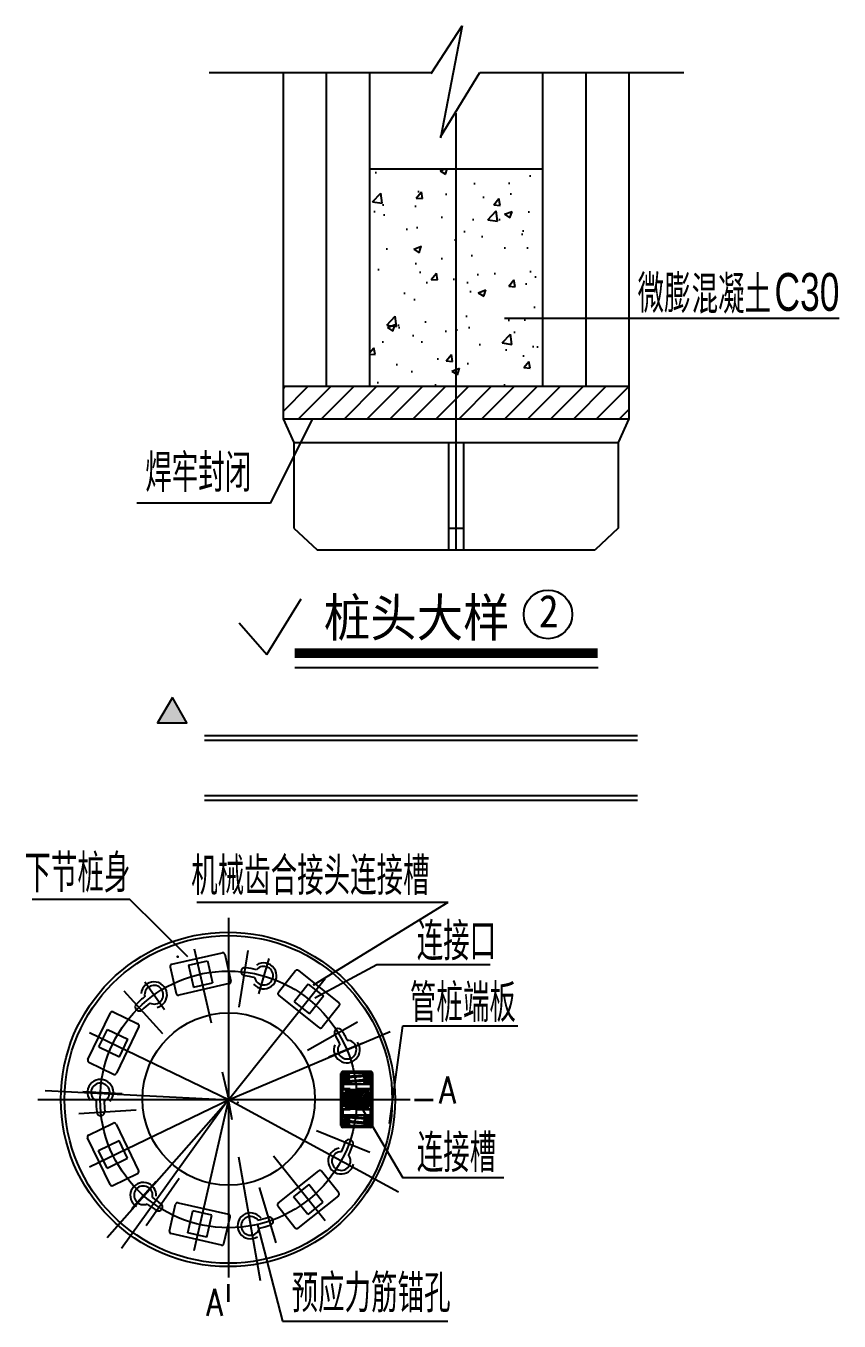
# Model space of a CAD drawing. Extents: x -695511 to 885008, y -751583 to -95266.
# Drawn here: x -589318 to -581796, y -263143 to -251169 of the extents above; entities that cross this region are included whole.
import ezdxf

# ---------------------------------------------------------------- set-up
doc = ezdxf.new("R2010")
doc.units = 0
doc.header["$LTSCALE"] = 1000
doc.header["$MEASUREMENT"] = 0
for name, pattern in [('DASHED', [3.75, 2.5, -1.25]), ('DASHED2', [0.375, 0.25, -0.125]), ('DOTE', [2.42, 2, -0.2, 0.02, -0.2])]:
    doc.linetypes.add(name, pattern=pattern)
for name, color, linetype in [('13', 13, 'Continuous'), ('LAYER1', 7, 'Continuous'), ('Layer2', 4, 'Continuous'), ('LAYER3', 6, 'Continuous'), ('LAYER4', 6, 'Continuous'), ('LAYER5', 7, 'Continuous'), ('STEEL', 6, 'Continuous')]:
    doc.layers.add(name, color=color, linetype=linetype)
doc.styles.add('HZ', font='simplex.shx', dxfattribs={"width": 0.8, "bigfont": '1hztxt.shx'})
doc.styles.add('HZDX', font='gs_txt.shx', dxfattribs={"width": 0.8, "height": 800, "bigfont": 'hztxt.shx'})
doc.styles.add('宋体', font='simsun.ttc')
pattern_1 = [(45, (-591723.2645, -269922.2876), (3.1819725, -3.1819725), [])]
pattern_2 = [(135, (-580821.3624, -269922.2876), (-3.1819725, -3.1819725), [])]
pattern_3 = [(135, (-580761.3625, -269922.2876), (-3.1819725, -3.1819725), [])]
pattern_4 = [(315, (-591723.2645, -252264.369), (3.1819725, 3.1819725), [])]
pattern_5 = [(225, (-580821.3624, -252264.369), (-3.1819725, 3.1819725), [])]
pattern_6 = [(225, (-580761.3625, -252264.369), (-3.1819725, 3.1819725), [])]
pattern_7 = [(50, (-624811.96, -262661), (717.258, -62.752), [75, -824.998]), (355, (-624811.96, -262661), (-138.751, 752.19), [60, -659.998]), (100.4514, (-624752.2, -262666.2), (578.508, 689.438), [63.74, -701.14]), (46.1842, (-624812, -262461), (1067.238, -165.519), [112.5, -1237.497]), (96.6356, (-624723, -262474.8), (934.66, 974.115), [95.61, -1051.71]), (351.1842, (-624812, -262461), (934.66, 974.116), [90, -989.998]), (21, (-624711.96, -262511), (596.9055, -402.618), [75, -824.998]), (326, (-624711.96, -262511), (243.315, 725.148), [60, -659.998]), (71.4514, (-624662.2, -262544.54), (840.22, 322.53), [63.74, -701.14]), (37.5, (-624811.96, -262661), (12.1598, 332.893), [0, -651.9984, 0, -669.9983, 0, -662.4983]), (7.5, (-624811.96, -262661), (263.069, 394.4107), [0, -381.999, 0, -636.9984, 0, -252.4994]), (327.5, (-625034.96, -262661), (533.8211, -22.5548), [0, -249.9994, 0, -779.998, 0, -1034.9974]), (317.5, (-625134.96, -262661), (583.1847, 100.1047), [0, -324.999, 0, -517.9987, 0, -734.998])]

msp = doc.modelspace()

# ---------------------------------------------------------------- hatches: boundary and pattern name
h = msp.add_hatch()
h.set_pattern_fill('AR-CONC', color=256, scale=99.999748, angle=360, style=0)
h.set_pattern_definition(pattern_7)
h.paths.add_polyline_path([(-585339.6, -252490.4), (-586139.6, -252490.4), (-586139.6, -254500.6), (-585339.6, -254500.6)])
h = msp.add_hatch()
h.set_pattern_fill('AR-CONC', color=256, scale=99.999748, angle=360, style=0)
h.set_pattern_definition(pattern_7)
h.paths.add_polyline_path([(-584539.6, -252490.4), (-585339.6, -252490.4), (-585339.6, -254500.6), (-584539.6, -254500.6)])
h = msp.add_hatch()
h.set_pattern_fill('ANSI31', color=256, scale=1199.99697, angle=360, style=0)
h.set_pattern_definition([(45, (-623717.69, -262660.99), (-106.06575, 106.06575), [])])
h.paths.add_polyline_path([(-583739.6, -254500.6), (-585339.6, -254500.6), (-585339.6, -254802), (-583739.6, -254802)])
h.paths.add_polyline_path([(-585339.6, -254802), (-585339.6, -254500.6), (-586939.6, -254500.6), (-586939.6, -254802)])
msp.add_hatch(color=6).paths.add_polyline_path([(-587963.5, -257378.1), (-588101.3, -257613.3), (-587830.8, -257613.3)])
at = {"layer": 'Layer2'}
h = msp.add_hatch(color=256, dxfattribs=at)
h.paths.add_polyline_path([(-586403.6, -261108.6), (-586403.6, -261093.3), (-586407.4, -261093.3, 0.1407333)])
h.paths.add_polyline_path([(-586407.4, -261093.3), (-586403.6, -261093.3), (-586403.6, -261079.8, 0.1253312)])
h = msp.add_hatch(color=256, dxfattribs=at)
h.paths.add_polyline_path([(-586403.6, -261093.3), (-586403.6, -261082.7), (-586381.2, -261082.7), (-586369.8, -261073.1), (-586369.8, -261093.3)])
h.paths.add_polyline_path([(-586403.6, -261105.2), (-586403.6, -261093.3), (-586369.8, -261093.3), (-586369.8, -261114.8), (-586381.2, -261105.2)])
h = msp.add_hatch(color=256, dxfattribs=at)
h.paths.add_polyline_path([(-586111.1, -261093.3), (-586111.1, -261082.7), (-586133.4, -261082.7), (-586144.8, -261073.1), (-586144.8, -261093.3)])
h.paths.add_polyline_path([(-586144.8, -261093.3), (-586144.8, -261114.8), (-586133.4, -261105.2), (-586111.1, -261105.2), (-586111.1, -261093.3)])
h = msp.add_hatch(color=256, dxfattribs=at)
h.paths.add_polyline_path([(-586107.2, -261093.3), (-586111.1, -261093.3), (-586111.1, -261108.6, 0.1407333)])
h.paths.add_polyline_path([(-586111.1, -261079.8), (-586111.1, -261093.3), (-586107.2, -261093.3, 0.1253312)])
at = {"layer": 'LAYER5'}
h = msp.add_hatch(dxfattribs=at)
h.set_pattern_fill('ANSI31', color=1, scale=149.999621, angle=360, style=0)
h.set_pattern_definition([(45, (-592073.934, -255376.361), (-10.606575, 10.606575), [])])
h.paths.add_polyline_path([(-586111.1, -260853.3, 0.4142136), (-586129.8, -260834.6), (-586285.9, -260834.6, -0.0032329), (-586282.6, -260849.6), (-586144.8, -260849.6, -0.4142136), (-586126.1, -260868.3), (-586126.1, -261025.8), (-586126.1, -261082.7), (-586111.1, -261082.7)])
h.paths.add_polyline_path([(-586384.8, -260834.6, 0.4142136), (-586403.6, -260853.3), (-586403.6, -261082.7), (-586388.6, -261082.7), (-586388.6, -261025.8), (-586388.6, -260868.3, -0.4142136), (-586369.8, -260849.6), (-586282.6, -260849.6, 0.0032329), (-586285.9, -260834.6)])
h.paths.add_polyline_path([(-586403.6, -261333.3, 0.4142136), (-586384.8, -261352.1), (-586285.9, -261352.1, 0.0032329), (-586282.6, -261337.1), (-586369.8, -261337.1, -0.4142136), (-586388.6, -261318.3), (-586388.6, -261105.2), (-586403.6, -261105.2)])
h.paths.add_polyline_path([(-586129.8, -261352.1, 0.4142136), (-586111.1, -261333.3), (-586111.1, -261105.2), (-586126.1, -261105.2), (-586126.1, -261160.8), (-586126.1, -261318.3, -0.4142136), (-586144.8, -261337.1), (-586282.6, -261337.1, -0.0032329), (-586285.9, -261352.1)])
h = msp.add_hatch(dxfattribs=at)
h.set_pattern_fill('ANSI31', color=1, scale=44.999886, angle=270, style=0)
h.set_pattern_definition(pattern_5)
h.paths.add_polyline_path([(-586384.1, -260894.9, -0.4142136), (-586369.8, -260880.7), (-586369.8, -260894.9)])
h.paths.add_polyline_path([(-586369.8, -260894.9), (-586369.8, -260909.2, -0.4142136), (-586384.1, -260894.9)])
h.paths.add_polyline_path([(-586369.8, -260894.9), (-586369.8, -260880.7), (-586367.4, -260880.9, -0.3647821), (-586355.6, -260894.9)])
h.paths.add_polyline_path([(-586355.6, -260894.9, -0.4142136), (-586369.8, -260909.2), (-586369.8, -260894.9)])
h = msp.add_hatch(dxfattribs=at)
h.set_pattern_fill('ANSI31', color=1, scale=44.999886, angle=360, style=0)
h.set_pattern_definition([(45, (-591671.0273, -251894.3416), (-3.1819725, 3.1819725), [])])
h.paths.add_polyline_path([(-586355.8, -260849.6), (-586369.8, -260849.6, 0.2102375), (-586383.6, -260855.7, 0.9698621)])
h = msp.add_hatch(dxfattribs=at)
h.set_pattern_fill('ANSI31', color=1, scale=44.999886, angle=270, style=0)
h.set_pattern_definition(pattern_4)
h.paths.add_polyline_path([(-586325.6, -260866.3, 0.4142136), (-586339.8, -260852.1), (-586339.8, -260866.3)])
h.paths.add_polyline_path([(-586339.8, -260866.3), (-586339.8, -260880.6, 0.4142136), (-586325.6, -260866.3)])
h.paths.add_polyline_path([(-586339.8, -260866.3), (-586339.8, -260852.1), (-586342.2, -260852.3, 0.3647821), (-586354.1, -260866.3)])
h.paths.add_polyline_path([(-586354.1, -260866.3, 0.4142136), (-586339.8, -260880.6), (-586339.8, -260866.3)])
h = msp.add_hatch(dxfattribs=at)
h.set_pattern_fill('ANSI31', color=1, scale=44.999886, angle=270, style=0)
h.set_pattern_definition(pattern_4)
h.paths.add_polyline_path([(-586325.6, -260909.1, 0.4142136), (-586339.8, -260894.8), (-586339.8, -260909.1)])
h.paths.add_polyline_path([(-586339.8, -260909.1), (-586339.8, -260923.3, 0.4142136), (-586325.6, -260909.1)])
h.paths.add_polyline_path([(-586339.8, -260909.1), (-586339.8, -260894.8), (-586342.2, -260895, 0.3647821), (-586354.1, -260909.1)])
h.paths.add_polyline_path([(-586354.1, -260909.1, 0.4142136), (-586339.8, -260923.3), (-586339.8, -260909.1)])
h = msp.add_hatch(dxfattribs=at)
h.set_pattern_fill('ANSI31', color=1, scale=44.999886, angle=270, style=0)
h.set_pattern_definition([(315, (-591671.0273, -251894.3416), (3.1819725, 3.1819725), [])])
h.paths.add_polyline_path([(-586160.8, -260849.6), (-586188.8, -260849.6, 1.2039017)])
h = msp.add_hatch(dxfattribs=at)
h.set_pattern_fill('ANSI31', color=1, scale=44.999886, angle=270, style=0)
h.set_pattern_definition(pattern_4)
h.paths.add_polyline_path([(-586160.6, -260894.9, 0.4142136), (-586174.8, -260880.7), (-586174.8, -260894.9)])
h.paths.add_polyline_path([(-586174.8, -260894.9), (-586174.8, -260909.2, 0.4142136), (-586160.6, -260894.9)])
h.paths.add_polyline_path([(-586174.8, -260894.9), (-586174.8, -260880.7), (-586177.2, -260880.9, 0.3647821), (-586189.1, -260894.9)])
h.paths.add_polyline_path([(-586189.1, -260894.9, 0.4142136), (-586174.8, -260909.2), (-586174.8, -260894.9)])
h = msp.add_hatch(dxfattribs=at)
h.set_pattern_fill('ANSI31', color=1, scale=44.999886, angle=270, style=0)
h.set_pattern_definition(pattern_6)
h.paths.add_polyline_path([(-586159.1, -260866.3, -0.4142136), (-586144.8, -260852.1), (-586144.8, -260866.3)])
h.paths.add_polyline_path([(-586144.8, -260866.3), (-586144.8, -260880.6, -0.4142136), (-586159.1, -260866.3)])
h.paths.add_polyline_path([(-586144.8, -260866.3), (-586144.8, -260852.1), (-586142.4, -260852.3, -0.3647821), (-586130.6, -260866.3)])
h.paths.add_polyline_path([(-586130.6, -260866.3, -0.4142136), (-586144.8, -260880.6), (-586144.8, -260866.3)])
h = msp.add_hatch(dxfattribs=at)
h.set_pattern_fill('ANSI31', color=1, scale=44.999886, angle=270, style=0)
h.set_pattern_definition(pattern_6)
h.paths.add_polyline_path([(-586159.1, -260909.1, -0.4142136), (-586144.8, -260894.8), (-586144.8, -260909.1)])
h.paths.add_polyline_path([(-586144.8, -260909.1), (-586144.8, -260923.3, -0.4142136), (-586159.1, -260909.1)])
h.paths.add_polyline_path([(-586144.8, -260909.1), (-586144.8, -260894.8), (-586142.4, -260895, -0.3647821), (-586130.6, -260909.1)])
h.paths.add_polyline_path([(-586130.6, -260909.1, -0.4142136), (-586144.8, -260923.3), (-586144.8, -260909.1)])
h = msp.add_hatch(dxfattribs=at)
h.set_pattern_fill('ANSI31', color=1, scale=44.999886, angle=270, style=0)
h.set_pattern_definition(pattern_5)
h.paths.add_polyline_path([(-586384.1, -260937.7, -0.4142136), (-586369.8, -260923.4), (-586369.8, -260937.7)])
h.paths.add_polyline_path([(-586369.8, -260937.7), (-586369.8, -260951.9, -0.4142136), (-586384.1, -260937.7)])
h.paths.add_polyline_path([(-586369.8, -260937.7), (-586369.8, -260923.4), (-586367.4, -260923.7, -0.3647821), (-586355.6, -260937.7)])
h.paths.add_polyline_path([(-586355.6, -260937.7, -0.4142136), (-586369.8, -260951.9), (-586369.8, -260937.7)])
h = msp.add_hatch(dxfattribs=at)
h.set_pattern_fill('ANSI31', color=1, scale=149.999621, angle=270, style=0)
h.set_pattern_definition([(315, (-592073.934, -255376.361), (10.606575, 10.606575), [])])
h.paths.add_polyline_path([(-586257.3, -261003.3), (-586362.3, -261003.3), (-586362.3, -261093.3), (-586257.3, -261093.3)])
h.paths.add_polyline_path([(-586152.3, -261093.3), (-586152.3, -261003.3), (-586257.3, -261003.3), (-586257.3, -261093.3)])
h.paths.add_polyline_path([(-586152.3, -261183.3), (-586152.3, -261093.3), (-586257.3, -261093.3), (-586257.3, -261183.3)])
h.paths.add_polyline_path([(-586257.3, -261183.3), (-586257.3, -261093.3), (-586362.3, -261093.3), (-586362.3, -261183.3)])
h = msp.add_hatch(dxfattribs=at)
h.set_pattern_fill('ANSI31', color=1, scale=44.999886, angle=270, style=0)
h.set_pattern_definition(pattern_4)
h.paths.add_polyline_path([(-586325.6, -260951.9, 0.405378), (-586339.3, -260937.6), (-586339.8, -260937.6), (-586339.8, -260951.9)])
h.paths.add_polyline_path([(-586339.8, -260951.9), (-586339.8, -260937.7, 0.4142136), (-586354.1, -260951.9)])
h = msp.add_hatch(dxfattribs=at)
h.set_pattern_fill('ANSI31', color=1, scale=44.999886, angle=270, style=0)
h.set_pattern_definition(pattern_4)
h.paths.add_polyline_path([(-586160.6, -260937.7, 0.4142136), (-586174.8, -260923.4), (-586174.8, -260937.7)])
h.paths.add_polyline_path([(-586174.8, -260937.7), (-586174.8, -260951.9, 0.4142136), (-586160.6, -260937.7)])
h.paths.add_polyline_path([(-586174.8, -260937.7), (-586174.8, -260923.4), (-586177.2, -260923.7, 0.3647821), (-586189.1, -260937.7)])
h.paths.add_polyline_path([(-586189.1, -260937.7, 0.4142136), (-586174.8, -260951.9), (-586174.8, -260937.7)])
h = msp.add_hatch(dxfattribs=at)
h.set_pattern_fill('ANSI31', color=1, scale=44.999886, angle=270, style=0)
h.set_pattern_definition(pattern_6)
h.paths.add_polyline_path([(-586159.1, -260951.9, -0.405378), (-586145.4, -260937.6), (-586144.8, -260937.6), (-586144.8, -260951.9)])
h.paths.add_polyline_path([(-586144.8, -260951.9), (-586144.8, -260937.7, -0.4142136), (-586130.6, -260951.9)])
h = msp.add_hatch(dxfattribs=at)
h.set_pattern_fill('ANSI31', color=1, scale=74.999811, angle=270, style=0)
h.set_pattern_definition([(225, (-580440.693, -255376.361), (-5.3032875, 5.3032875), [])])
h.paths.add_polyline_path([(-586388.6, -261082.7), (-586381.2, -261082.7), (-586369.8, -261073.1), (-586369.8, -261033.3), (-586388.6, -261033.3)])
h.paths.add_polyline_path([(-586369.8, -261114.8), (-586381.2, -261105.2), (-586388.6, -261105.2), (-586388.6, -261153.3), (-586369.8, -261153.3)])
h = msp.add_hatch(dxfattribs=at)
h.set_pattern_fill('ANSI31', color=1, scale=74.999811, angle=270, style=0)
h.set_pattern_definition([(315, (-592073.934, -255376.361), (5.3032875, 5.3032875), [])])
h.paths.add_polyline_path([(-586126.1, -261033.3), (-586144.8, -261033.3), (-586144.8, -261073.1), (-586133.4, -261082.7), (-586126.1, -261082.7)])
h.paths.add_polyline_path([(-586144.8, -261153.3), (-586126.1, -261153.3), (-586126.1, -261105.2), (-586133.4, -261105.2), (-586144.8, -261114.8)])
h = msp.add_hatch(dxfattribs=at)
h.set_pattern_fill('ANSI31', color=1, scale=44.999886, angle=270, style=0)
h.set_pattern_definition(pattern_2)
h.paths.add_polyline_path([(-586384.1, -261249, 0.4142136), (-586369.8, -261263.2), (-586369.8, -261249)])
h.paths.add_polyline_path([(-586369.8, -261249), (-586369.8, -261234.7, 0.4142136), (-586384.1, -261249)])
h.paths.add_polyline_path([(-586369.8, -261249), (-586369.8, -261263.2), (-586367.4, -261263, 0.3647821), (-586355.6, -261249)])
h.paths.add_polyline_path([(-586355.6, -261249, 0.4142136), (-586369.8, -261234.7), (-586369.8, -261249)])
h = msp.add_hatch(dxfattribs=at)
h.set_pattern_fill('ANSI31', color=1, scale=44.999886, angle=270, style=0)
h.set_pattern_definition(pattern_1)
h.paths.add_polyline_path([(-586325.6, -261234.7, -0.405378), (-586339.3, -261249.1), (-586339.8, -261249), (-586339.8, -261234.7)])
h.paths.add_polyline_path([(-586339.8, -261234.7), (-586339.8, -261249, -0.4142136), (-586354.1, -261234.7)])
h = msp.add_hatch(dxfattribs=at)
h.set_pattern_fill('ANSI31', color=1, scale=44.999886, angle=270, style=0)
h.set_pattern_definition(pattern_1)
h.paths.add_polyline_path([(-586325.6, -261277.6, -0.4142136), (-586339.8, -261291.8), (-586339.8, -261277.6)])
h.paths.add_polyline_path([(-586339.8, -261277.6), (-586339.8, -261263.3, -0.4142136), (-586325.6, -261277.6)])
h.paths.add_polyline_path([(-586339.8, -261277.6), (-586339.8, -261291.8), (-586342.2, -261291.6, -0.3647821), (-586354.1, -261277.6)])
h.paths.add_polyline_path([(-586354.1, -261277.6, -0.4142136), (-586339.8, -261263.3), (-586339.8, -261277.6)])
h = msp.add_hatch(dxfattribs=at)
h.set_pattern_fill('ANSI31', color=1, scale=44.999886, angle=270, style=0)
h.set_pattern_definition(pattern_1)
h.paths.add_polyline_path([(-586160.6, -261249, -0.4142136), (-586174.8, -261263.2), (-586174.8, -261249)])
h.paths.add_polyline_path([(-586174.8, -261249), (-586174.8, -261234.7, -0.4142136), (-586160.6, -261249)])
h.paths.add_polyline_path([(-586174.8, -261249), (-586174.8, -261263.2), (-586177.2, -261263, -0.3647821), (-586189.1, -261249)])
h.paths.add_polyline_path([(-586189.1, -261249, -0.4142136), (-586174.8, -261234.7), (-586174.8, -261249)])
h = msp.add_hatch(dxfattribs=at)
h.set_pattern_fill('ANSI31', color=1, scale=44.999886, angle=270, style=0)
h.set_pattern_definition(pattern_3)
h.paths.add_polyline_path([(-586159.1, -261234.7, 0.405378), (-586145.4, -261249.1), (-586144.8, -261249), (-586144.8, -261234.7)])
h.paths.add_polyline_path([(-586144.8, -261234.7), (-586144.8, -261249, 0.4142136), (-586130.6, -261234.7)])
h = msp.add_hatch(dxfattribs=at)
h.set_pattern_fill('ANSI31', color=1, scale=44.999886, angle=270, style=0)
h.set_pattern_definition(pattern_3)
h.paths.add_polyline_path([(-586159.1, -261277.6, 0.4142136), (-586144.8, -261291.8), (-586144.8, -261277.6)])
h.paths.add_polyline_path([(-586144.8, -261277.6), (-586144.8, -261263.3, 0.4142136), (-586159.1, -261277.6)])
h.paths.add_polyline_path([(-586144.8, -261277.6), (-586144.8, -261291.8), (-586142.4, -261291.6, 0.3647821), (-586130.6, -261277.6)])
h.paths.add_polyline_path([(-586130.6, -261277.6, 0.4142136), (-586144.8, -261263.3), (-586144.8, -261277.6)])
h = msp.add_hatch(dxfattribs=at)
h.set_pattern_fill('ANSI31', color=1, scale=44.999886, angle=270, style=0)
h.set_pattern_definition(pattern_2)
h.paths.add_polyline_path([(-586384.1, -261291.7, 0.4142136), (-586369.8, -261306), (-586369.8, -261291.7)])
h.paths.add_polyline_path([(-586369.8, -261291.7), (-586369.8, -261277.5, 0.4142136), (-586384.1, -261291.7)])
h.paths.add_polyline_path([(-586369.8, -261291.7), (-586369.8, -261306), (-586367.4, -261305.8, 0.3647821), (-586355.6, -261291.7)])
h.paths.add_polyline_path([(-586355.6, -261291.7, 0.4142136), (-586369.8, -261277.5), (-586369.8, -261291.7)])
h = msp.add_hatch(dxfattribs=at)
h.set_pattern_fill('ANSI31', color=1, scale=44.999886, angle=360, style=0)
h.set_pattern_definition([(315, (-591671.0273, -270292.315), (-3.1819725, -3.1819725), [])])
h.paths.add_polyline_path([(-586355.8, -261337.1), (-586369.8, -261337.1, -0.2102375), (-586383.6, -261331, -0.9698621)])
h = msp.add_hatch(dxfattribs=at)
h.set_pattern_fill('ANSI31', color=1, scale=44.999886, angle=270, style=0)
h.set_pattern_definition(pattern_1)
h.paths.add_polyline_path([(-586325.6, -261320.3, -0.4142136), (-586339.8, -261334.6), (-586339.8, -261320.3)])
h.paths.add_polyline_path([(-586339.8, -261320.3), (-586339.8, -261306.1, -0.4142136), (-586325.6, -261320.3)])
h.paths.add_polyline_path([(-586339.8, -261320.3), (-586339.8, -261334.6), (-586342.2, -261334.4, -0.3647821), (-586354.1, -261320.3)])
h.paths.add_polyline_path([(-586354.1, -261320.3, -0.4142136), (-586339.8, -261306.1), (-586339.8, -261320.3)])
h = msp.add_hatch(dxfattribs=at)
h.set_pattern_fill('ANSI31', color=1, scale=44.999886, angle=270, style=0)
h.set_pattern_definition(pattern_1)
h.paths.add_polyline_path([(-586160.6, -261291.7, -0.4142136), (-586174.8, -261306), (-586174.8, -261291.7)])
h.paths.add_polyline_path([(-586174.8, -261291.7), (-586174.8, -261277.5, -0.4142136), (-586160.6, -261291.7)])
h.paths.add_polyline_path([(-586174.8, -261291.7), (-586174.8, -261306), (-586177.2, -261305.8, -0.3647821), (-586189.1, -261291.7)])
h.paths.add_polyline_path([(-586189.1, -261291.7, -0.4142136), (-586174.8, -261277.5), (-586174.8, -261291.7)])
h = msp.add_hatch(dxfattribs=at)
h.set_pattern_fill('ANSI31', color=1, scale=44.999886, angle=270, style=0)
h.set_pattern_definition([(45, (-591671.0273, -270292.315), (3.1819725, -3.1819725), [])])
h.paths.add_polyline_path([(-586160.8, -261337.1), (-586188.8, -261337.1, -1.2039017)])
h = msp.add_hatch(dxfattribs=at)
h.set_pattern_fill('ANSI31', color=1, scale=44.999886, angle=270, style=0)
h.set_pattern_definition(pattern_3)
h.paths.add_polyline_path([(-586159.1, -261320.3, 0.4142136), (-586144.8, -261334.6), (-586144.8, -261320.3)])
h.paths.add_polyline_path([(-586144.8, -261320.3), (-586144.8, -261306.1, 0.4142136), (-586159.1, -261320.3)])
h.paths.add_polyline_path([(-586144.8, -261320.3), (-586144.8, -261334.6), (-586142.4, -261334.4, 0.3647821), (-586130.6, -261320.3)])
h.paths.add_polyline_path([(-586130.6, -261320.3, 0.4142136), (-586144.8, -261306.1), (-586144.8, -261320.3)])

# ---------------------------------------------------------------- linework, layer by layer
for p, q in [((-585569.1, -251610.3), (-585283.5, -251169.1)), ((-585283.5, -251169.1), (-585482.1, -252205.8)), ((-587623, -251599), (-585569.1, -251599)), ((-586939.6, -251599), (-586939.6, -254500.6)), ((-586139.6, -251599), (-586139.6, -254500.6)), ((-585482.1, -252194.6), (-585118, -251599)), ((-585118, -251599), (-583230.9, -251599)), ((-584539.6, -251599), (-584539.6, -254500.6)), ((-583739.6, -251599), (-583739.6, -254500.6)), ((-586139.6, -252490.4), (-584539.6, -252490.4)), ((-586939.6, -254500.6), (-583739.6, -254500.6)), ((-586939.6, -254500.6), (-586939.6, -254802)), ((-583739.6, -254500.6), (-583739.6, -254802)), ((-586939.6, -254802), (-583739.6, -254802)), ((-586939.6, -254802), (-586839.1, -255019.3)), ((-583739.6, -254802), (-583840.1, -255019.3)), ((-586839.1, -255019.3), (-586839.1, -255813.7)), ((-586839.1, -255019.3), (-583840.1, -255019.3)), ((-585409.6, -255019.3), (-585409.6, -256012.8)), ((-585269.6, -255019.3), (-585269.6, -256012.8)), ((-583840.1, -255019.3), (-583840.1, -255813.7)), ((-586839.1, -255813.7), (-586625.2, -256012.8)), ((-585409.6, -255813.7), (-585269.6, -255813.7)), ((-583840.1, -255813.7), (-584054, -256012.8)), ((-586625.2, -256012.8), (-584054, -256012.8)), ((-586830.5, -257101.2), (-584023.3, -257101.2))]:
    msp.add_line(p, q)
at = {"color": 6, "linetype": 'Continuous'}
for p, q in [((-586539.6, -251599), (-586539.6, -254500.6)), ((-584139.6, -251599), (-584139.6, -254500.6))]:
    msp.add_line(p, q, dxfattribs=at)
at = {"color": 2}
for p, q in [((-587666.2, -257729.1), (-583660.9, -257729.1)), ((-587666.2, -257772.1), (-583660.9, -257772.1)), ((-587666.2, -258284.3), (-583660.9, -258284.3)), ((-587666.2, -258327.3), (-583660.9, -258327.3))]:
    msp.add_line(p, q, dxfattribs=at)
at = {"color": 1, "linetype": 'DOTE', "ltscale": 5}
for p, q in [((-587072.5, -259789.9), (-587165.9, -260118)), ((-588217.8, -260007.5), (-588035, -260263.2)), ((-586201.2, -260572.7), (-586514.9, -260704)), ((-588790.1, -261020.6), (-588428.4, -261039.7)), ((-588339.7, -262101.8), (-588114.7, -261848.2))]:
    msp.add_line(p, q, dxfattribs=at)
for points, const_width in [([(-586830.7, -256968.5), (-584028.7, -256968.5)], 90), ([(-585724.8, -261098.6), (-585548.2, -261098.6)], 25), ([(-587445.2, -262965.9), (-587445.2, -262799.5)], 25)]:
    msp.add_lwpolyline(points, dxfattribs=dict(const_width=const_width))
at = {"color": 6}
msp.add_lwpolyline([(-587963.5, -257378.1), (-588101.3, -257613.3), (-587830.8, -257613.3), (-587963.5, -257378.1)], dxfattribs=at)
msp.add_circle((-584488.5, -256609.3), 224.7)
for centre, start, end in [((-587118.6, -259952), 218.61296, 124.31972), ((-588132.7, -260126.6), 284.07183, 174.18587), ((-586349.5, -260634.8), 156.80618, 35.8387), ((-588629.3, -261029.1), 317.2765, 217.39741), ((-586402.9, -261663), 98.64718, 346.11288), ((-588232.3, -261980.8), 356.21252, 238.0645), ((-587240.3, -262262.6), 36.12139, 303.17799)]:
    msp.add_arc(centre, 120, start, end)
at = {"layer": '13', "color": 6}
for p, q in [((-587091, -256980.3), (-586770.6, -256466.6)), ((-587344, -256687.8), (-587091, -256980.3))]:
    msp.add_line(p, q, dxfattribs=at)
at = {"layer": 'Defpoints', "color": 0, "linetype": 'ByBlock'}
for p in [(-588006.1, -260049.6, -600), (-586612.5, -260049, -600), (-589207.1, -261093, -600), (-589122.7, -261119.1, -600)]:
    msp.add_point(p, dxfattribs=at)
at = {"layer": 'LAYER1'}
for p, q in [((-587056.4, -255579.8), (-588291, -255579.8)), ((-587814.1, -259851.2), (-587638.6, -259811.2)), ((-587638.6, -259811.2), (-587591.9, -260015.9)), ((-587814.1, -259851.2), (-587767.4, -260056)), ((-587767.4, -260056), (-587591.9, -260015.9)), ((-586705.8, -260027.1), (-586836.7, -260191.3)), ((-586705.8, -260027.1), (-586565.1, -260139.4)), ((-586565.1, -260139.4), (-586696, -260303.6)), ((-586836.7, -260191.3), (-586696, -260303.6)), ((-588642.7, -260608.1), (-588564.6, -260445.9)), ((-588564.6, -260445.9), (-588375.4, -260537)), ((-588453.5, -260699.2), (-588375.4, -260537)), ((-588642.7, -260608.1), (-588453.5, -260699.2)), ((-586384.8, -260951.9), (-586384.8, -261003.3)), ((-586362.3, -261003.3), (-586362.3, -261183.3)), ((-586152.3, -261003.3), (-586152.3, -261183.3)), ((-586129.8, -260951.9), (-586129.8, -261003.3)), ((-586388.6, -261033.3), (-586369.8, -261033.3)), ((-586369.8, -261033.3), (-586369.8, -261093.3)), ((-586369.8, -261153.3), (-586369.8, -261093.3)), ((-586144.8, -261033.3), (-586144.8, -261093.3)), ((-586126.1, -261033.3), (-586144.8, -261033.3)), ((-586144.8, -261153.3), (-586144.8, -261093.3)), ((-586388.6, -261153.3), (-586369.8, -261153.3)), ((-586384.8, -261234.7), (-586384.8, -261183.3)), ((-586126.1, -261153.3), (-586144.8, -261153.3)), ((-586129.8, -261234.7), (-586129.8, -261183.3)), ((-588645.6, -261565.6), (-588456.4, -261474.4)), ((-588378.3, -261636.6), (-588456.4, -261474.4)), ((-588567.5, -261727.7), (-588645.6, -261565.6)), ((-588567.5, -261727.7), (-588378.3, -261636.6)), ((-586701.4, -261880.5), (-586842.1, -261992.8)), ((-586570.4, -262044.7), (-586701.4, -261880.5)), ((-586711.2, -262156.9), (-586842.1, -261992.8)), ((-586570.4, -262044.7), (-586711.2, -262156.9)), ((-587820.8, -262327), (-587774.1, -262122.3)), ((-587598.6, -262162.4), (-587774.1, -262122.3)), ((-587645.3, -262367.1), (-587598.6, -262162.4)), ((-587645.3, -262367.1), (-587820.8, -262327))]:
    msp.add_line(p, q, dxfattribs=at)
at = {"layer": 'LAYER1', "linetype": 'DASHED2', "ltscale": 0.5}
for p, q in [((-586129.8, -260995.8), (-586384.8, -260995.8)), ((-586152.3, -261010.8), (-586362.3, -261010.8)), ((-586129.8, -261190.8), (-586384.8, -261190.8)), ((-586152.3, -261175.8), (-586362.3, -261175.8))]:
    msp.add_line(p, q, dxfattribs=at)
at = {"layer": 'Layer2'}
for p, q in [((-586403.6, -261333.3), (-586403.6, -260853.3)), ((-586388.6, -260868.3), (-586388.6, -261093.3)), ((-586129.8, -260834.6), (-586384.8, -260834.6)), ((-586144.8, -260849.6), (-586369.8, -260849.6)), ((-586369.8, -260866.4), (-586354, -260867.4)), ((-586369.8, -260880.7), (-586257.4, -260887.8)), ((-586174.8, -260880.7), (-586341, -260895)), ((-586309.5, -260849.6), (-586339.8, -260852.2)), ((-586174.8, -260866.4), (-586339.8, -260880.7)), ((-586257.3, -260873.6), (-586144.8, -260880.7)), ((-586160.6, -260893.9), (-586143.6, -260895)), ((-586126.1, -261025.8), (-586126.1, -260868.3)), ((-586111.1, -260853.3), (-586111.1, -261333.3)), ((-586384.8, -260951.9), (-586129.8, -260951.9)), ((-586129.8, -261003.3), (-586384.8, -261003.3)), ((-586369.8, -260909.2), (-586354, -260910.2)), ((-586369.8, -260923.4), (-586257.4, -260930.5)), ((-586174.8, -260923.4), (-586341, -260937.7)), ((-586174.8, -260909.2), (-586338.6, -260923.4)), ((-586257.2, -260916.3), (-586146, -260923.4)), ((-586163.1, -260936.5), (-586143.6, -260937.7)), ((-586403.6, -261082.7), (-586381.2, -261082.7)), ((-586403.6, -261105.2), (-586381.2, -261105.2)), ((-586388.6, -261025.8), (-586388.6, -261082.7)), ((-586388.6, -261318.3), (-586388.6, -261093.3)), ((-586388.6, -261160.8), (-586388.6, -261105.2)), ((-586381.2, -261082.7), (-586369.8, -261073.1)), ((-586381.2, -261105.2), (-586369.8, -261114.8)), ((-586133.4, -261082.7), (-586144.8, -261073.1)), ((-586133.4, -261105.2), (-586144.8, -261114.8)), ((-586111.1, -261082.7), (-586133.4, -261082.7)), ((-586111.1, -261105.2), (-586133.4, -261105.2)), ((-586126.1, -261025.8), (-586126.1, -261082.7)), ((-586126.1, -261160.8), (-586126.1, -261105.2)), ((-586129.8, -261183.3), (-586384.8, -261183.3)), ((-586384.8, -261234.7), (-586129.8, -261234.7)), ((-586369.8, -261263.2), (-586257.4, -261256.1)), ((-586174.8, -261263.2), (-586341, -261248.9)), ((-586174.8, -261277.5), (-586338.6, -261263.3)), ((-586257.2, -261270.3), (-586146, -261263.3)), ((-586163.1, -261250.1), (-586143.6, -261248.9)), ((-586126.1, -261160.8), (-586126.1, -261318.3)), ((-586129.8, -261352.1), (-586384.8, -261352.1)), ((-586369.8, -261277.5), (-586354, -261276.5)), ((-586369.8, -261306), (-586257.4, -261298.9)), ((-586369.8, -261320.2), (-586354, -261319.2)), ((-586144.8, -261337.1), (-586369.8, -261337.1)), ((-586174.8, -261306), (-586341, -261291.7)), ((-586174.8, -261320.2), (-586339.8, -261306)), ((-586309.5, -261337.1), (-586339.8, -261334.5)), ((-586257.3, -261313.1), (-586144.8, -261306)), ((-586175.1, -261337.1), (-586144.8, -261334.5)), ((-586160.6, -261292.7), (-586143.6, -261291.7))]:
    msp.add_line(p, q, dxfattribs=at)
at = {"layer": 'Layer2', "linetype": 'DASHED', "ltscale": 200}
for p, q in [((-588739.1, -261423.3), (-588509.4, -261312.6)), ((-588484.4, -261321.4), (-588276.1, -261753.9)), ((-588539.6, -261880.8), (-588747.9, -261448.3)), ((-588514.6, -261889.5), (-588284.8, -261778.9))]:
    msp.add_line(p, q, dxfattribs=at)
at = {"layer": 'Layer2'}
for centre, radius in [((-587448.9, -261093.3), 1546), ((-587442.6, -261089.9), 796.9), ((-586369.8, -260894.9), 14.2), ((-586339.8, -260866.3), 14.2), ((-586339.8, -260909.1), 14.2), ((-586174.8, -260894.9), 14.2), ((-586144.8, -260866.3), 14.2), ((-586144.8, -260909.1), 14.2), ((-586369.8, -260937.7), 14.2), ((-586174.8, -260937.7), 14.2), ((-586369.8, -261249), 14.2), ((-586339.8, -261277.6), 14.2), ((-586174.8, -261249), 14.2), ((-586144.8, -261277.6), 14.2), ((-586369.8, -261291.7), 14.2), ((-586339.8, -261320.3), 14.2), ((-586174.8, -261291.7), 14.2), ((-586144.8, -261320.3), 14.2)]:
    msp.add_circle(centre, radius, dxfattribs=at)
for centre, radius, start, end in [((-587291.1, -259913.8), 37.5, 82.67113, 262.67113), ((-587442.5, -261091), 1224.4, 77.81945, 82.67113), ((-587117.9, -259949.4), 86.2, 191.78877, 140.21619), ((-588133.6, -260125.3), 86.2, 243.21733, 191.64477), ((-587442.5, -261091), 1149.4, 77.93807, 82.67113), ((-587443.4, -261090.9), 1224.4, 129.24803, 134.09969), ((-588269.4, -260238.5), 37.5, 134.09969, 314.09969), ((-587443.4, -261090.9), 1149.4, 129.36663, 134.09969), ((-586427.3, -260476.2), 37.5, 31.24255, 211.24255), ((-587442, -261091.8), 1149.4, 26.5095, 31.24255), ((-587442, -261091.8), 1224.4, 26.39089, 31.24255), ((-586347.1, -260633.8), 86.2, 140.3602, 88.78762), ((-586384.8, -260853.3), 18.7, 89.99999, 180), ((-586369.8, -260868.3), 18.7, 89.99999, 180), ((-586369.8, -260894.9), 14.2, 89.99999, 269.99999), ((-586369.8, -260852.2), 14.2, 194.07787, 10.57173), ((-586369.8, -260852.2), 14.2, 194.07787, 269.99999), ((-586339.8, -260866.4), 14.2, 89.99999, 269.99999), ((-586339.8, -260909.2), 14.2, 89.99999, 269.99999), ((-586174.8, -260852.2), 14.2, 169.42827, 10.57173), ((-586144.8, -260868.3), 18.7, 0, 89.99999), ((-586129.8, -260853.3), 18.7, 0, 89.99999), ((-588629.3, -261029.1), 86.2, 294.64591, 243.07334), ((-586369.8, -260937.7), 14.2, 89.99999, 269.99999), ((-586339.8, -260951.8), 14.2, 359.56021, 180.43979), ((-586339.8, -260951.9), 14.2, 89.99999, 180), ((-586144.8, -260951.8), 14.2, 359.56021, 180.43979), ((-587444.1, -261091.5), 1224.4, 180.67659, 185.52827), ((-587444.1, -261091.5), 1149.4, 180.79522, 185.52827), ((-586379, -261094.2), 28.5, 149.69095, 210.30902), ((-586135.7, -261094.2), 28.5, 329.69095, 30.30902), ((-588625.4, -261205.8), 37.5, 185.52827, 5.52827), ((-586339.8, -261234.7), 14.2, 180, 269.99999), ((-586339.8, -261234.8), 14.2, 179.56021, 0.43979), ((-586339.8, -261277.5), 14.2, 89.99999, 269.99999), ((-586174.8, -261249), 14.2, 269.99999, 89.99999), ((-586144.8, -261234.8), 14.2, 179.56021, 0.43979), ((-586144.8, -261234.7), 14.2, 269.99999, 0), ((-586144.8, -261277.5), 14.2, 269.99999, 89.99999), ((-588501.2, -261329.5), 18.7, 25.71428, 115.71429), ((-586384.8, -261333.3), 18.7, 180, 269.99999), ((-586369.8, -261318.3), 18.7, 180, 269.99999), ((-586369.8, -261334.5), 14.2, 349.42827, 165.92213), ((-586339.8, -261320.2), 14.2, 89.99999, 269.99999), ((-586174.8, -261334.5), 14.2, 349.42827, 190.57173), ((-586174.8, -261291.7), 14.2, 269.99999, 89.99999), ((-586174.8, -261334.5), 14.2, 349.42827, 89.99999), ((-586144.8, -261320.2), 14.2, 269.99999, 89.99999), ((-586144.8, -261318.3), 18.7, 269.99999, 0), ((-586129.8, -261333.3), 18.7, 269.99999, 0), ((-588731, -261440.2), 18.7, 115.71429, 205.71428), ((-587442.3, -261092.6), 1149.4, 335.08093, 339.814), ((-586328.4, -261502.2), 37.5, 339.814, 159.814), ((-586401.6, -261663.1), 86.2, 88.93163, 37.35904), ((-587442.3, -261092.6), 1224.4, 334.9623, 339.814), ((-588293, -261762), 18.7, 295.71429, 25.71428), ((-588522.7, -261872.6), 18.7, 205.71428, 295.71429), ((-588231.8, -261980.1), 86.2, 346.07449, 294.50191), ((-587444, -261092.4), 1224.4, 232.10516, 236.95684), ((-587444, -261092.4), 1149.4, 232.22377, 236.95684), ((-588091.1, -262087.3), 37.5, 236.95684, 56.95684), ((-587240.3, -262262.3), 86.2, 37.50306, 345.93047), ((-587443.2, -261092.9), 1149.4, 283.65235, 288.38541), ((-587068.9, -262219.2), 37.5, 288.38541, 108.38541), ((-587972, -262315.6), 18.7, 167.14286, 257.14285), ((-587443.2, -261092.9), 1224.4, 283.53373, 288.38541), ((-586814.4, -262268), 18.7, 218.57143, 308.57141)]:
    msp.add_arc(centre, radius, start, end, dxfattribs=at)
at = {"layer": 'LAYER3'}
for p, q in [((-586939.6, -254802), (-583739.6, -254802)), ((-586174.8, -260951.9), (-586354.1, -260951.9))]:
    msp.add_line(p, q, dxfattribs=at)
for centre, end in [((-586174.8, -260852.2), 10.57173), ((-586174.8, -260937.7), 89.99999)]:
    msp.add_arc(centre, 14.2, 269.99999, end, dxfattribs=at)
at = {"layer": 'LAYER4'}
msp.add_line((-585339.6, -256012.8), (-585339.6, -251976.5), dxfattribs=at)
at = {"layer": 'LAYER5'}
for p, q in [((-587056.4, -255579.8), (-586664.6, -254802)), ((-588357, -259245.1), (-589259, -259245.1)), ((-587821, -259774.8), (-588357, -259245.1)), ((-587735.8, -259270.6), (-585412.3, -259270.6)), ((-586652.8, -260031.5), (-585412.3, -259270.6)), ((-585955.4, -261316.4), (-585833, -260411.8)), ((-585833, -260411.8), (-584767.2, -260411.8)), ((-586210.8, -261175.8), (-585830.1, -261817.6)), ((-584896.2, -261817.6), (-585830.1, -261817.6))]:
    msp.add_line(p, q, dxfattribs=at)
at = {"layer": 'LAYER5', "color": 1}
for p, q in [((-587445.2, -259415), (-587445.2, -262739.6)), ((-587760.8, -259702), (-587604.6, -260386.7)), ((-587345.9, -260241.8), (-587261.5, -259715.9)), ((-586550.9, -259978.2), (-587445.2, -261099.6)), ((-588050.4, -260488), (-588409, -260094.1)), ((-586714.2, -260639.2), (-586250.4, -260377.3)), ((-588731.2, -260475.8), (-587438.9, -261098.2)), ((-587442.6, -261096.4), (-585949.9, -260466)), ((-587501.5, -260838.3), (-587441.7, -261100.4)), ((-586175.1, -260849.6), (-586144.8, -260852.2)), ((-589140.1, -261011.9), (-587442.6, -261096.4)), ((-589207.1, -261093.3), (-585765.2, -261093.3)), ((-588731.2, -261716.9), (-587438.9, -261094.6)), ((-588567, -262370.8), (-587442.6, -261096.4)), ((-588434.9, -262469.7), (-587442.6, -261089.9)), ((-587760.8, -262490.7), (-587441.7, -261092.3)), ((-585872.2, -261950.6), (-587442.6, -261096.4)), ((-587410, -261281.1), (-587442.6, -261096.4)), ((-588297.2, -261192.2), (-588828.8, -261227)), ((-586631, -261380.8), (-586137, -261580.1)), ((-586550.9, -262214.6), (-587027.2, -261617.3)), ((-587147.3, -262770.1), (-587349.1, -261626.1)), ((-587900.5, -261824.3), (-588204.7, -262261.6)), ((-587159, -261908.3), (-587006.8, -262418.7))]:
    msp.add_line(p, q, dxfattribs=at)
at = {"layer": 'LAYER5', "linetype": 'DASHED', "ltscale": 200}
for p, q in [((-587969.5, -259844.4), (-587501.6, -259737.6)), ((-587479.1, -259751.7), (-587422.4, -260000.3)), ((-587983.6, -259866.8), (-587926.9, -260115.5)), ((-586823.7, -259904.3), (-586982.7, -260103.7)), ((-586797.4, -259901.4), (-586422.1, -260200.6)), ((-587436.5, -260022.8), (-587904.4, -260129.6)), ((-586604.4, -260429.3), (-586979.7, -260130.1)), ((-588744.9, -260725.3), (-588536.6, -260292.8)), ((-588511.6, -260284.1), (-588281.9, -260394.7)), ((-586419.1, -260227), (-586578.1, -260426.4)), ((-588273.1, -260419.8), (-588481.4, -260852.2)), ((-588736.2, -260750.3), (-588506.4, -260861)), ((-586985.1, -262054), (-586609.8, -261754.7)), ((-586424.5, -261957.1), (-586583.5, -261757.7)), ((-587990.3, -262311.4), (-587933.6, -262062.8)), ((-587911.1, -262048.7), (-587443.2, -262155.5)), ((-586829.1, -262279.7), (-586988.1, -262080.4)), ((-586427.4, -261983.4), (-586802.7, -262282.7)), ((-587485.8, -262426.6), (-587429.1, -262178)), ((-587508.2, -262440.7), (-587976.2, -262333.9))]:
    msp.add_line(p, q, dxfattribs=at)
at = {"layer": 'LAYER5', "const_width": 12.5}
for points in [[(-587920.4, -259774.8, 1), (-587907.9, -259774.8, 1)], [(-586659.1, -260031.5, 1), (-586646.6, -260031.5, 1)]]:
    msp.add_lwpolyline(points, format="xyb", close=True, dxfattribs=at)
at = {"layer": 'LAYER5'}
msp.add_circle((-587445.2, -261093.3), 1515.3, dxfattribs=at)
at = {"layer": 'LAYER5', "color": 1}
msp.add_circle((-587444.2, -261093.3), 1186.9, dxfattribs=at)
at = {"layer": 'LAYER5', "linetype": 'DASHED', "ltscale": 200}
for centre, start, end in [((-587497.4, -259755.9), 12.85716, 102.85714), ((-587965.4, -259862.7), 102.85714, 192.85716), ((-586809, -259916), 51.42858, 141.42856), ((-587440.6, -260004.5), 282.85714, 12.85716), ((-587908.6, -260111.3), 192.85716, 282.85714), ((-586968, -260115.4), 141.42856, 231.42858), ((-588519.8, -260301), 64.28571, 154.28572), ((-586433.8, -260215.3), 321.42856, 51.42858), ((-588290, -260411.6), 334.28572, 64.28571), ((-586592.8, -260414.7), 231.42858, 321.42856), ((-588728, -260733.4), 154.28572, 244.28571), ((-588498.3, -260844.1), 244.28571, 334.28572), ((-586598.1, -261769.4), 38.57143, 128.57141), ((-586439.1, -261968.8), 308.57141, 38.57143), ((-587915.3, -262067), 77.14285, 167.14286), ((-586973.4, -262068.7), 128.57141, 218.57143), ((-587447.3, -262173.8), 347.14286, 77.14285), ((-587504.1, -262422.4), 257.14285, 347.14286)]:
    msp.add_arc(centre, 18.7, start, end, dxfattribs=at)
at = {"layer": 'LAYER5', "color": 1}
msp.add_arc((-586144.8, -260866.4), 14.2, 269.99999, 89.99999, dxfattribs=at)
for p in [(-587445.3, -261093.3, -600), (-587445.2, -261093.1, -600), (-587442.6, -261096.4, -600), (-587358.2, -261122.5, -600), (-587446.1, -261159.7, -600), (-587446.1, -261159.7, -600)]:
    msp.add_point(p, dxfattribs=at)
at = {"layer": 'STEEL', "color": 7}
for p, q in [((-584892.2, -253871.7), (-581796.1, -253871.7)), ((-586646.1, -260154.4), (-586073.6, -259845.9)), ((-586073.6, -259845.9), (-585024, -259845.9)), ((-587175.1, -262251.7), (-586945, -263142.8)), ((-586945, -263142.8), (-585414.2, -263142.8))]:
    msp.add_line(p, q, dxfattribs=at)

# ---------------------------------------------------------------- texts
for s, height, style, width, p in [('桩头大样', 350, '宋体', 0.9, (-586562.4, -256814.1)), ('2', 300, '宋体', 0.9, (-584573.3, -256728.7)), ('A', 250, 'HZ', 0.8, (-585497, -261130.7)), ('A', 250, 'HZ', 0.8, (-587650.1, -263094.3))]:
    msp.add_text(s, height=height, dxfattribs=dict(style=style, width=width)).set_placement(p)
at = {"layer": 'LAYER5', "style": 'HZDX', "width": 0.7}
for s, p in [('微膨', (-583659.8, -253822.1)), ('混凝土', (-583161.1, -253828.8)), ('C30', (-582393.8, -253803.6)), ('焊牢封闭', (-588213.7, -255477.3)), ('下节桩身', (-589331.7, -259178)), ('机械齿合接头连接槽', (-587789.1, -259203.4)), ('连接口', (-585702.8, -259808.4)), ('管桩端板', (-585766.3, -260376.7)), ('连接槽', (-585702.8, -261766.1)), ('预应力筋锚孔', (-586860.4, -263061.4))]:
    msp.add_text(s, height=350, dxfattribs=at).set_placement(p)

doc.saveas('drawing.dxf')
